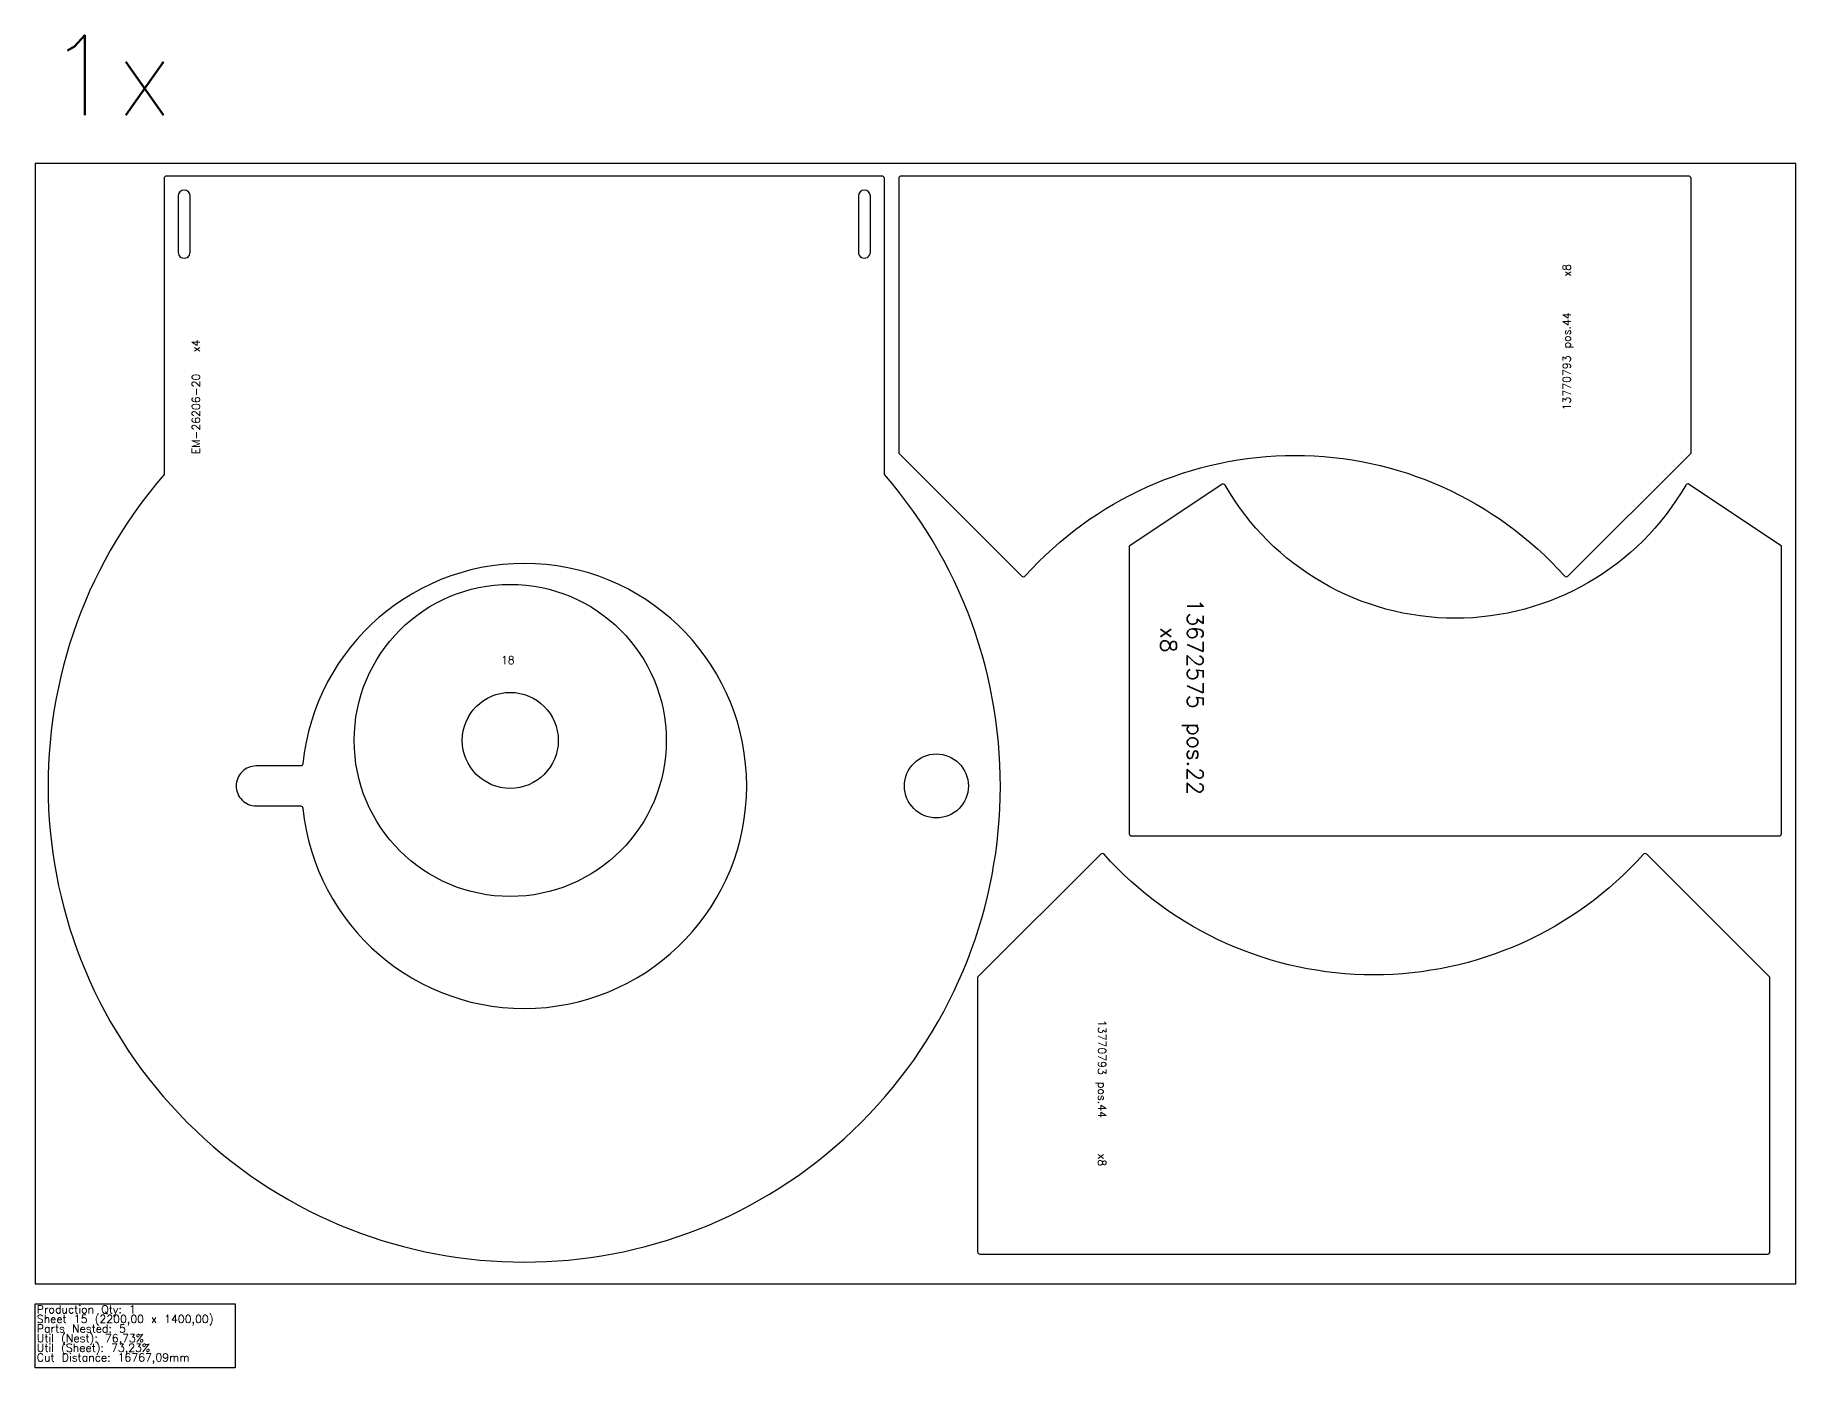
# Model space of a CAD drawing. Header units: millimetres. Extents: x 0 to 68500, y -105 to 2360.
# Drawn here: x 40560 to 42760, y -105 to 1560 of the extents above; entities that cross this region are included whole.
import ezdxf

# ---------------------------------------------------------------- set-up
doc = ezdxf.new("R2010")
doc.units = ezdxf.units.MM
for name, color, linetype in [('--NestedParts--', 7, 'Continuous'), ('sheet', 24, 'Continuous'), ('Stats', 7, 'Continuous'), ('Texto', 7, 'Continuous')]:
    doc.layers.add(name, color=color, linetype=linetype)
doc.styles.get("Standard").update_dxf_attribs({"font": 'txt.shx'})

msp = doc.modelspace()

# ---------------------------------------------------------------- linework, layer by layer
at = {"layer": '--NestedParts--', "color": 7}
for points in [[(40721.1, 1381), (40721.1, 1011.3, 2.187249), (41621.1, 1011.3), (41621.1, 1381, 0.414214), (41618.1, 1384), (40724.1, 1384, 0.414214)], [(40738.6, 1359), (40738.6, 1289, 1.00003), (40753.6, 1289), (40753.6, 1359, 0.99997)], [(41603.6, 1359, 0.999949), (41588.6, 1359), (41588.6, 1289, 1.000033), (41603.6, 1289)], [(42629.1, 1381, 0.414214), (42626.1, 1384), (41642.1, 1384, 0.414214), (41639.1, 1381), (41639.1, 1038), (41792.9, 884.2, 0.430593), (41797.2, 884.4, -0.44717), (42471, 884.4, 0.430593), (42475.3, 884.2), (42629.1, 1038)], [(42042.7, 998.9), (41927.1, 921.6), (41927.1, 562.6, 0.414214), (41930.1, 559.6), (42739.1, 559.6, 0.414214), (42742.1, 562.6), (42742.1, 921.6), (42626.6, 998.9, 0.434137), (42622.4, 997.9, -0.578139), (42046.9, 997.9, 0.434137)], [(40894.5, 649.7, -0.385273), (40891.5, 647), (40836.1, 647, 0.414214), (40811.1, 622), (40811.1, 622, 0.414214), (40836.1, 597), (40891.5, 597, -0.385273), (40894.5, 594.3, 20.021482)], [(41737.6, 40, 0.414214), (41740.6, 37), (42724.6, 37, 0.414214), (42727.6, 40), (42727.6, 383), (42573.8, 536.7, 0.430593), (42569.5, 536.6, -0.44717), (41895.7, 536.6, 0.430593), (41891.4, 536.7), (41737.6, 383)]]:
    msp.add_lwpolyline(points, format="xyb", close=True, dxfattribs=at)
for centre, radius in [((41153.6, 678.9), 195), ((41153.6, 678.9), 60), ((41686.1, 622), 40)]:
    msp.add_circle(centre, radius, dxfattribs=at)
at = {"layer": 'sheet', "color": 7}
msp.add_lwpolyline([(40560, 0), (42760, 0), (42760, 1400), (40560, 1400)], close=True, dxfattribs=at)
at = {"layer": 'Stats', "color": 151}
msp.add_lwpolyline([(40560, -25), (40810, -25), (40810, -105), (40560, -105), (40560, -25)], close=True, dxfattribs=at)

# ---------------------------------------------------------------- texts
at = {"insert": (40574.8, 1560.1), "char_height": 100, "attachment_point": 1}
msp.add_mtext_dynamic_manual_height_columns('1x', width=283.974, gutter_width=1, heights=[0], dxfattribs=at)
at = {"layer": 'Stats', "color": 60}
for s, p in [('Sheet 15 (2200,00 x 1400,00)', (40562, -49)), ('Production Qty: 1', (40562, -37)), ('Parts Nested: 5', (40562, -61)), ('Util (Nest): 76,73%', (40562, -73)), ('Cut Distance: 16767,09mm', (40562, -97)), ('Util (Sheet): 73,23%', (40562, -85))]:
    msp.add_text(s, height=10, dxfattribs=at).set_placement(p)
at = {"layer": 'Texto', "color": 3, "attachment_point": 1}
for s, insert, char_height, width, rotation in [('13770793 pos.44     x8', (42468.7, 1091.3), 10, 335.081, 90), ('{\\W9.98851; \\W5.1529;  }EM-26206-20   x4', (40755.9, 1036.4), 10, 226.8, 90), ('13672575 pos.22    x8', (42019.6, 856), 20, 288.466, 270), ('13770793 pos.44     x8', (41898.1, 329.7), 10, 335.081, 270)]:
    msp.add_mtext(s, dxfattribs=dict(at, insert=insert, char_height=char_height, width=width, rotation=rotation))
at = {"layer": 'Texto', "color": 3, "insert": (41142, 784.3), "char_height": 10, "width": 25.724, "attachment_point": 1}
msp.add_mtext('18', dxfattribs=at)

doc.saveas('drawing.dxf')
